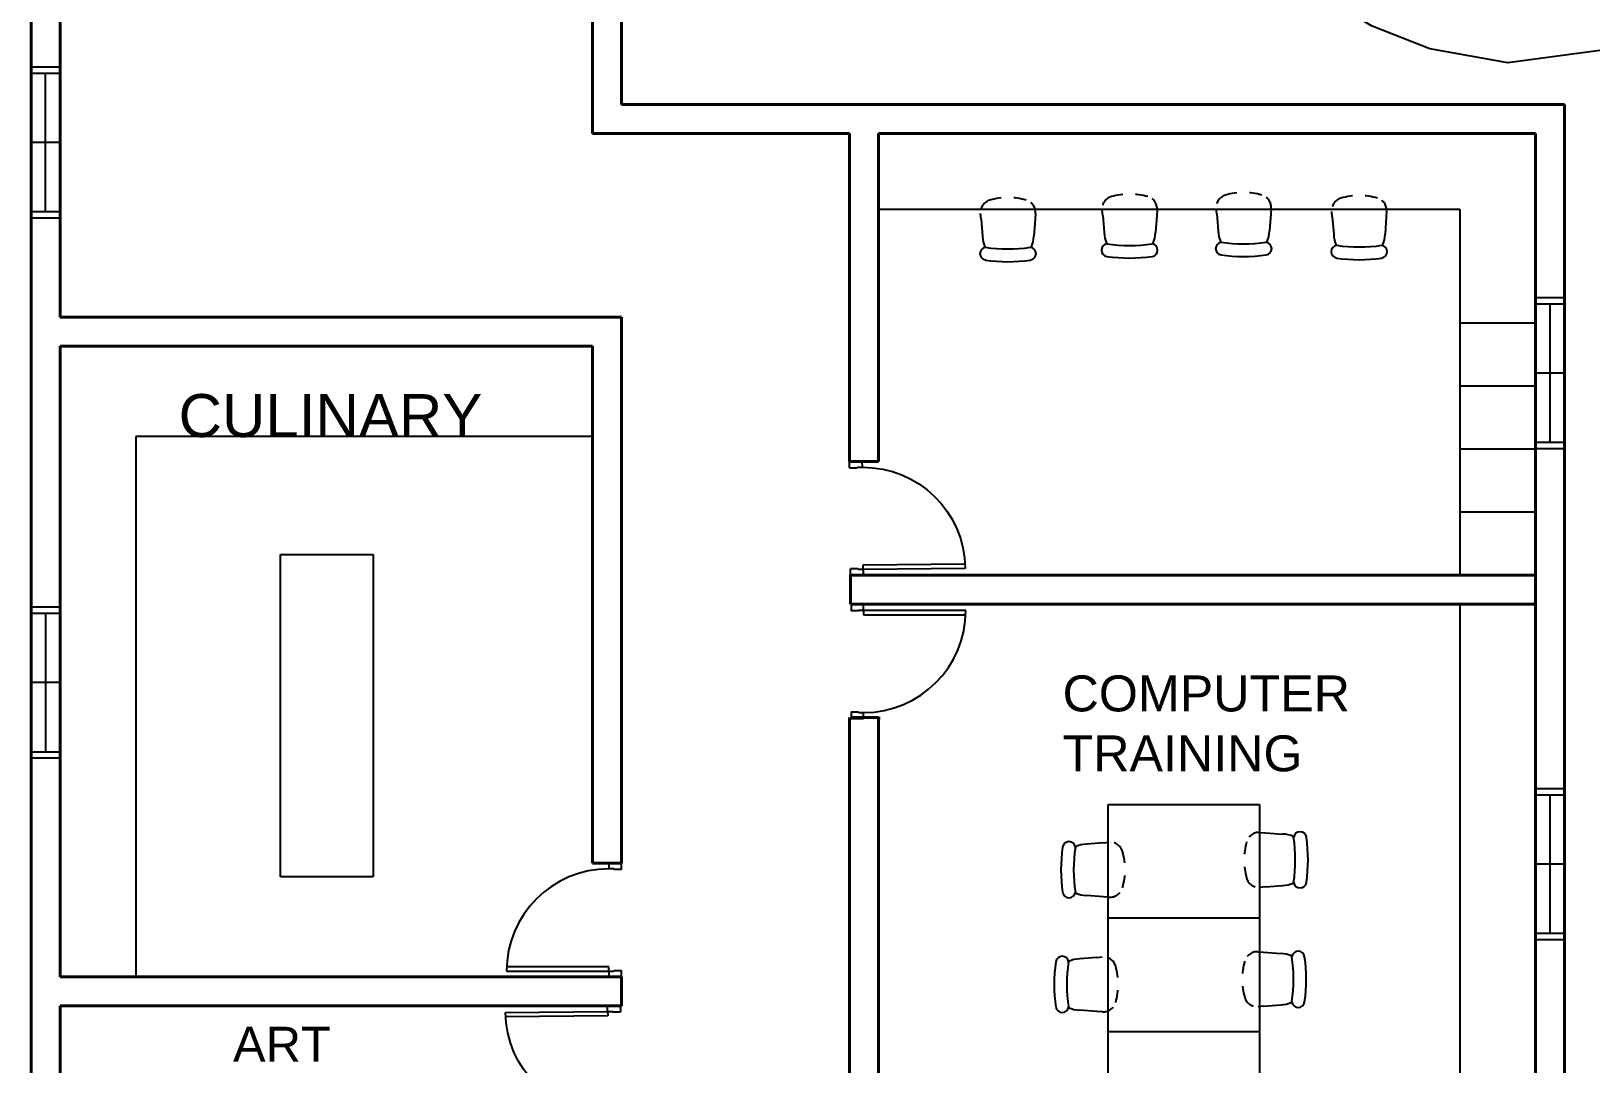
# Model space of a CAD drawing. Header units: metres. Extents: x 9 to 572, y -30 to 1114.
# Drawn here: x 321.97 to 334.34, y 28.06 to 36.25 of the extents above; entities that cross this region are included whole.
import ezdxf

# ---------------------------------------------------------------- set-up
doc = ezdxf.new("R2010")
doc.units = ezdxf.units.M
doc.header["$LTSCALE"] = 0.01
doc.header["$MEASUREMENT"] = 0
doc.linetypes.add('HIDDEN2', pattern=[0.1875, 0.125, -0.0625])
for name, color, linetype in [('door space', 1, 'Continuous'), ('ELEVATION', 4, 'Continuous'), ('FURNITURE', 130, 'Continuous'), ('INBUILD', 81, 'Continuous'), ('TEXT', 141, 'Continuous'), ('WINDOW', 10, 'Continuous')]:
    doc.layers.add(name, color=color, linetype=linetype)
doc.layers.add('WALL', color=2, linetype='Continuous', lineweight=40)
doc.styles.get("Standard").update_dxf_attribs({"font": 'arial.ttf'})

# ---------------------------------------------------------------- blocks, each defined once
blk = doc.blocks.new('Simple tree 13_cad-block.com')
at = {"color": 0}
for points in [[(-1468.3, -1498.9), (-1766.4, -1175.4), (-1766.4, -1007.8), (-1882.7, -968.4), (-2037.4, -632.4), (-2102.9, -179), (-1973, -11.4), (-2089.3, 247.5), (-2025, 480.5), (-1934.7, 856), (-1740.4, 1192), (-1533.8, 1192), (-1377.9, 1153.4), (-1455.9, 1360.4), (-1416.3, 1541.4), (-1119.4, 1812.9), (-808.8, 1942.9), (-614.6, 1878.3), (-498.3, 1812.9), (-498.3, 1981.4), (-330, 2085.3), (226.7, 2097.9), (601.6, 2033.4), (691.9, 1916.9), (717.9, 1800.4), (886.1, 1838.9), (1068, 1800.4), (1390.9, 1554.9), (1611.1, 1347.9), (1779.4, 1114.9), (1765.8, 946.5), (1701.4, 868.5), (1883.3, 856), (1947.6, 752), (2102.3, 235), (2089.9, -360.9), (1934, -839.4), (1817.7, -1007.8), (1649.5, -1007.8), (1689.1, -1124.3), (1701.4, -1265.9), (1313, -1719.3), (1028.4, -1848.3), (757.5, -1990.8), (549.6, -1938.8), (511.3, -1848.3), (459.3, -2016.8), (-213.7, -2107.3), (-652.9, -2029.3), (-977.1, -1900.3), (-1352, -1680.8), (-1326, -1512.3)], [(-57.9, -75.9), (-97.4, 14.6), (6.5, 105.1), (84.4, 28), (70.8, -75.9)]]:
    blk.add_lwpolyline(points, close=True, dxfattribs=at)

msp = doc.modelspace()

# ---------------------------------------------------------------- linework, layer by layer
at = {"layer": 'door space'}
for p, q in [((328.459, 32.833), (328.559, 32.834)), ((328.46, 32.783), (328.459, 32.833)), ((328.46, 32.783), (328.52, 32.783)), ((328.52, 32.788), (328.56, 32.789)), ((328.52, 32.788), (328.52, 32.783)), ((328.559, 32.834), (328.56, 32.789)), ((328.568, 32.014), (329.378, 32.022)), ((328.468, 31.933), (328.468, 31.983)), ((328.528, 31.983), (328.468, 31.983)), ((328.568, 31.934), (328.468, 31.933)), ((328.528, 31.983), (328.528, 31.978)), ((328.568, 31.979), (328.528, 31.978)), ((328.568, 31.979), (328.568, 32.014)), ((329.378, 31.987), (328.568, 31.979)), ((328.568, 31.979), (328.568, 31.934)), ((328.472, 31.699), (328.472, 31.649)), ((328.572, 31.699), (328.472, 31.699)), ((328.572, 31.654), (328.532, 31.654)), ((328.532, 31.649), (328.532, 31.654)), ((328.572, 31.654), (328.572, 31.699)), ((329.382, 31.654), (328.572, 31.654)), ((328.572, 31.654), (328.572, 31.619)), ((328.532, 31.649), (328.472, 31.649)), ((328.572, 31.619), (329.382, 31.619)), ((328.472, 30.849), (328.472, 30.799)), ((328.472, 30.849), (328.532, 30.849)), ((328.472, 30.799), (328.572, 30.799)), ((328.532, 30.844), (328.532, 30.849)), ((328.532, 30.844), (328.572, 30.844)), ((328.572, 30.799), (328.572, 30.844)), ((326.552, 29.649), (326.552, 29.604)), ((326.652, 29.649), (326.552, 29.649)), ((326.592, 29.604), (326.552, 29.604)), ((326.592, 29.604), (326.592, 29.599)), ((326.652, 29.599), (326.592, 29.599)), ((326.652, 29.599), (326.652, 29.649)), ((326.552, 28.829), (325.742, 28.829)), ((326.552, 28.794), (326.552, 28.829)), ((325.742, 28.794), (326.552, 28.794)), ((326.552, 28.794), (326.552, 28.749)), ((326.552, 28.794), (326.592, 28.794)), ((326.552, 28.749), (326.652, 28.749)), ((326.592, 28.799), (326.592, 28.794)), ((326.592, 28.799), (326.652, 28.799)), ((326.652, 28.749), (326.652, 28.799)), ((325.734, 28.467), (326.543, 28.475)), ((326.544, 28.44), (325.734, 28.432)), ((326.543, 28.52), (326.643, 28.521)), ((326.543, 28.475), (326.543, 28.52)), ((326.543, 28.475), (326.544, 28.44)), ((326.543, 28.475), (326.583, 28.475)), ((326.584, 28.47), (326.583, 28.475)), ((326.584, 28.47), (326.644, 28.471)), ((326.643, 28.521), (326.644, 28.471))]:
    msp.add_line(p, q, dxfattribs=at)
at = {"layer": 'door space', "extrusion": (0, 0, -1)}
for centre, major_axis in [((328.568, 31.979), (0.578, -0.567)), ((326.543, 28.475), (-0.578, 0.567))]:
    msp.add_ellipse(centre, major_axis=major_axis, ratio=1, start_param=3.926991, end_param=5.497787, dxfattribs=at)
at = {"layer": 'door space'}
for centre, major_axis in [((328.572, 31.654), (0.573, 0.573)), ((326.552, 28.794), (-0.573, -0.573))]:
    msp.add_ellipse(centre, major_axis=major_axis, ratio=1, start_param=3.926991, end_param=5.497787, dxfattribs=at)
at = {"layer": 'ELEVATION'}
for p, q in [((326.424, 33.033), (322.802, 33.033)), ((322.802, 33.033), (322.802, 28.749)), ((323.949, 32.096), (324.683, 32.096)), ((323.949, 29.541), (323.949, 32.096)), ((324.683, 32.096), (324.683, 29.541)), ((324.683, 29.541), (323.949, 29.541))]:
    msp.add_line(p, q, dxfattribs=at)
at = {"layer": 'FURNITURE'}
for p, q in [((329.503, 34.756), (329.515, 34.621)), ((329.931, 34.756), (329.921, 34.621)), ((330.467, 34.785), (330.479, 34.65)), ((330.895, 34.785), (330.885, 34.65)), ((331.371, 34.797), (331.383, 34.662)), ((331.799, 34.797), (331.789, 34.662)), ((332.287, 34.773), (332.299, 34.637)), ((332.715, 34.773), (332.705, 34.637)), ((330.511, 30.116), (331.711, 30.116)), ((330.511, 26.516), (330.511, 30.116)), ((331.711, 30.116), (331.711, 26.516)), ((330.474, 29.812), (330.339, 29.8)), ((331.757, 29.89), (331.892, 29.881)), ((331.757, 29.462), (331.892, 29.474)), ((330.474, 29.384), (330.339, 29.394)), ((330.511, 29.216), (331.711, 29.216)), ((331.742, 28.943), (331.878, 28.934)), ((330.421, 28.903), (330.285, 28.891)), ((330.421, 28.475), (330.285, 28.484)), ((331.742, 28.515), (331.878, 28.527)), ((330.511, 28.316), (331.711, 28.316))]:
    msp.add_line(p, q, dxfattribs=at)
at = {"layer": 'FURNITURE', "linetype": 'HIDDEN2', "ltscale": 0.03}
for points in [[(329.503, 34.756), (329.499, 34.799, -0.358502), (329.572, 34.906, -0.141508), (329.861, 34.906, -0.358502), (329.934, 34.799), (329.931, 34.756)], [(330.467, 34.785), (330.463, 34.828, -0.358502), (330.536, 34.934, -0.141508), (330.825, 34.934, -0.358502), (330.898, 34.828), (330.895, 34.785)], [(331.371, 34.797), (331.367, 34.84, -0.358502), (331.44, 34.946, -0.141508), (331.729, 34.946, -0.358502), (331.802, 34.84), (331.799, 34.797)], [(332.287, 34.773), (332.283, 34.815, -0.358502), (332.356, 34.922, -0.141508), (332.645, 34.922, -0.358502), (332.718, 34.815), (332.715, 34.773)], [(330.474, 29.812), (330.517, 29.816, -0.358502), (330.624, 29.743, -0.141508), (330.624, 29.454, -0.358502), (330.517, 29.381), (330.474, 29.384)], [(331.757, 29.462), (331.714, 29.458, -0.358502), (331.608, 29.531, -0.141508), (331.608, 29.82, -0.358502), (331.714, 29.893), (331.757, 29.89)], [(331.742, 28.515), (331.7, 28.512, -0.358502), (331.593, 28.585, -0.141508), (331.593, 28.873, -0.358502), (331.7, 28.947), (331.742, 28.943)], [(330.421, 28.903), (330.463, 28.907, -0.358502), (330.57, 28.833, -0.141508), (330.57, 28.545, -0.358502), (330.463, 28.472), (330.421, 28.475)]]:
    msp.add_lwpolyline(points, format="xyb", dxfattribs=at)
at = {"layer": 'FURNITURE'}
for centre, radius, start, end in [((329.718, 34.621), 0.203, 180, 206.2122), ((329.718, 34.621), 0.203, 333.618, 0), ((330.682, 34.65), 0.203, 180, 206.2122), ((330.682, 34.65), 0.203, 333.618, 0), ((331.586, 34.662), 0.203, 180, 206.2122), ((331.586, 34.662), 0.203, 333.618, 0), ((332.502, 34.637), 0.203, 180, 206.2122), ((332.502, 34.637), 0.203, 333.618, 0), ((329.545, 34.482), 0.0508, 98.4555, 261.5445), ((329.716, 35.738), 1.219, 261.5445, 278.4555), ((329.888, 34.482), 0.0508, 278.4555, 81.5445), ((330.508, 34.51), 0.0508, 98.4555, 261.5445), ((330.68, 35.766), 1.219, 261.5445, 278.4555), ((330.852, 34.51), 0.0508, 278.4555, 81.5445), ((331.413, 34.522), 0.0508, 98.4555, 261.5445), ((331.584, 35.778), 1.219, 261.5445, 278.4555), ((331.756, 34.522), 0.0508, 278.4555, 81.5445), ((332.329, 34.498), 0.0508, 98.4555, 261.5445), ((332.501, 35.754), 1.219, 261.5445, 278.4555), ((332.672, 34.498), 0.0508, 278.4555, 81.5445), ((329.716, 35.637), 1.219, 261.5445, 278.4555), ((330.68, 35.666), 1.219, 261.5445, 278.4555), ((331.584, 35.678), 1.219, 261.5445, 278.4555), ((332.501, 35.653), 1.219, 261.5445, 278.4555), ((330.2, 29.77), 0.0508, 8.4555, 171.5445), ((330.339, 29.597), 0.203, 90, 116.2122), ((331.892, 29.677), 0.203, 63.618, 90), ((332.032, 29.848), 0.0508, 8.4555, 171.5445), ((330.775, 29.676), 1.219, 351.5445, 8.4555), ((330.876, 29.676), 1.219, 351.5445, 8.4555), ((331.355, 29.598), 1.219, 171.5445, 188.4555), ((331.456, 29.598), 1.219, 171.5445, 188.4555), ((331.892, 29.677), 0.203, 270, 296.2122), ((332.032, 29.504), 0.0508, 188.4555, 351.5445), ((330.2, 29.426), 0.0508, 188.4555, 351.5445), ((330.339, 29.597), 0.203, 243.618, 270), ((331.878, 28.73), 0.203, 63.618, 90), ((332.017, 28.901), 0.0508, 8.4555, 171.5445), ((331.301, 28.689), 1.219, 171.5445, 188.4555), ((330.146, 28.861), 0.0508, 8.4555, 171.5445), ((331.402, 28.689), 1.219, 171.5445, 188.4555), ((330.285, 28.688), 0.203, 90, 116.2122), ((330.761, 28.729), 1.219, 351.5445, 8.4555), ((330.862, 28.729), 1.219, 351.5445, 8.4555), ((330.146, 28.517), 0.0508, 188.4555, 351.5445), ((330.285, 28.688), 0.203, 243.618, 270), ((331.878, 28.73), 0.203, 270, 296.2122), ((332.017, 28.557), 0.0508, 188.4555, 351.5445)]:
    msp.add_arc(centre, radius, start, end, dxfattribs=at)
at = {"layer": 'INBUILD'}
for p, q in [((328.69, 34.834), (333.298, 34.834)), ((333.298, 34.834), (333.298, 31.934)), ((333.298, 33.934), (333.898, 33.934)), ((333.298, 33.934), (333.298, 33.434)), ((333.298, 33.434), (333.898, 33.434)), ((333.298, 32.934), (333.898, 32.934)), ((333.298, 32.434), (333.898, 32.434)), ((333.298, 31.704), (333.298, 25.916))]:
    msp.add_line(p, q, dxfattribs=at)
at = {"layer": 'WALL'}
for p, q in [((321.973, 33.979), (321.973, 36.979)), ((326.654, 35.664), (326.654, 36.979)), ((322.203, 36.749), (322.203, 33.979)), ((326.424, 35.434), (326.424, 36.749)), ((326.654, 35.664), (328.46, 35.664)), ((328.46, 35.664), (334.128, 35.664)), ((334.128, 35.664), (334.128, 19.434)), ((326.424, 35.434), (328.46, 35.434)), ((328.46, 35.434), (328.46, 32.834)), ((328.69, 35.434), (333.898, 35.434)), ((328.69, 35.434), (328.69, 32.834)), ((333.898, 35.434), (333.898, 25.916)), ((321.973, 33.979), (321.973, 19.68)), ((322.203, 33.979), (324.14, 33.979)), ((324.14, 33.979), (326.654, 33.979)), ((326.654, 33.979), (326.654, 29.649)), ((322.203, 33.749), (326.424, 33.749)), ((322.203, 33.749), (322.203, 28.749)), ((326.424, 33.749), (326.424, 29.649)), ((328.46, 32.834), (328.69, 32.834)), ((328.468, 31.934), (333.898, 31.934)), ((328.468, 31.933), (328.468, 31.704)), ((328.468, 31.704), (333.898, 31.704)), ((328.702, 31.698), (328.702, 31.699)), ((328.46, 30.804), (328.46, 25.686)), ((328.468, 30.804), (328.69, 30.804)), ((328.472, 30.799), (328.572, 30.799)), ((328.69, 30.804), (328.69, 25.916)), ((328.69, 30.799), (328.702, 30.799)), ((326.654, 29.649), (326.424, 29.649)), ((322.203, 28.749), (326.424, 28.749)), ((326.424, 28.749), (326.654, 28.749)), ((326.654, 28.749), (326.654, 28.519)), ((333.898, 28.566), (333.898, 26.649)), ((322.203, 28.519), (326.424, 28.519)), ((322.203, 28.519), (322.203, 23.561)), ((326.655, 28.519), (326.425, 28.519))]:
    msp.add_line(p, q, dxfattribs=at)
at = {"layer": 'WINDOW'}
for p, q in [((321.973, 34.764), (321.973, 35.964)), ((321.973, 35.964), (322.203, 35.964)), ((321.973, 35.914), (322.203, 35.914)), ((322.088, 34.814), (322.088, 35.914)), ((322.203, 35.964), (322.203, 34.764)), ((322.203, 35.364), (321.973, 35.364)), ((322.203, 34.764), (322.203, 35.364)), ((322.203, 34.814), (321.973, 34.814)), ((322.203, 34.764), (321.973, 34.764)), ((333.898, 32.934), (333.898, 34.134)), ((333.898, 34.134), (334.128, 34.134)), ((334.128, 34.134), (334.128, 32.934)), ((333.898, 34.084), (334.128, 34.084)), ((334.013, 32.984), (334.013, 34.084)), ((334.128, 33.534), (333.898, 33.534)), ((334.128, 32.934), (334.128, 33.534)), ((334.128, 32.984), (333.898, 32.984)), ((334.128, 32.934), (333.898, 32.934)), ((321.975, 30.481), (321.975, 31.681)), ((321.975, 31.681), (322.205, 31.681)), ((322.205, 31.681), (322.205, 30.481)), ((321.975, 31.631), (322.205, 31.631)), ((322.09, 30.531), (322.09, 31.631)), ((322.205, 31.081), (321.975, 31.081)), ((322.205, 30.481), (322.205, 31.081)), ((322.205, 30.531), (321.975, 30.531)), ((322.205, 30.481), (321.975, 30.481)), ((333.899, 29.041), (333.899, 30.241)), ((333.899, 30.241), (334.129, 30.241)), ((333.899, 30.191), (334.129, 30.191)), ((334.014, 29.091), (334.014, 30.191)), ((334.129, 30.241), (334.129, 29.041)), ((334.129, 29.641), (333.899, 29.641)), ((334.129, 29.041), (334.129, 29.641)), ((334.129, 29.091), (333.899, 29.091)), ((334.129, 29.041), (333.899, 29.041))]:
    msp.add_line(p, q, dxfattribs=at)

# ---------------------------------------------------------------- block references
at = {"layer": 'Defpoints', "xscale": 0.001407448445345188, "yscale": 0.001407448445345188, "zscale": 0.001407448445345188}
msp.add_blockref('Simple tree 13_cad-block.com', (333.979, 38.961), dxfattribs=at)

# ---------------------------------------------------------------- texts
at = {"layer": 'TEXT'}
for s, height, p in [('CULINARY', 0.3409, (323.142, 33.028)), ('ART', 0.2779, (323.573, 28.075))]:
    msp.add_text(s, height=height, dxfattribs=at).set_placement(p)
at = {"layer": 'TEXT', "insert": (330.149, 31.138), "char_height": 0.28504, "attachment_point": 1}
msp.add_mtext_dynamic_manual_height_columns('COMPUTER TRAINING', width=0.21635, gutter_width=1.425, heights=[0], dxfattribs=at)

doc.saveas('drawing.dxf')
